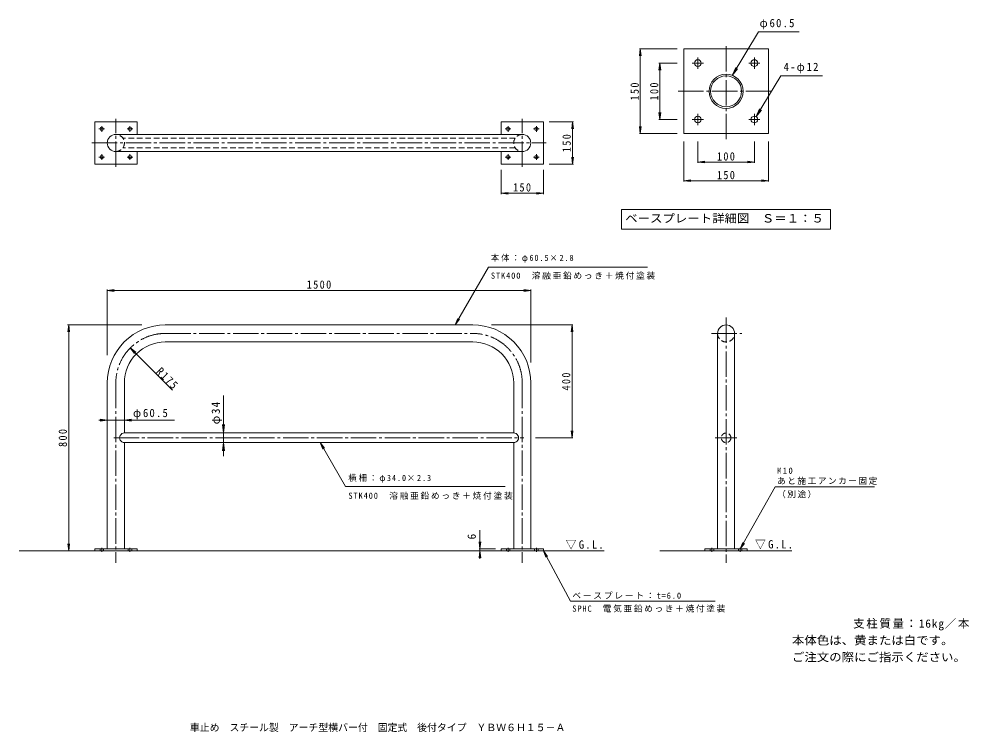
# Model space of a CAD drawing. Units: millimetres at full size, with parts at other scales. Extents: x -1552 to 1813, y -1378 to 1149.
import ezdxf
from ezdxf.enums import TextEntityAlignment as Align

# ---------------------------------------------------------------- set-up
doc = ezdxf.new("R2010")
doc.units = ezdxf.units.MM
doc.header["$LTSCALE"] = 10
doc.linetypes.add('CHAIN2', pattern=[12, 9, -1, 1, -1])
doc.linetypes.add('DASHED2', pattern=[3, 2, -1])
for name, color, linetype, lineweight in [('C-0', 7, 'CHAIN2', 9), ('C-2', 3, 'Continuous', 9), ('C-4', 7, 'Continuous', 9), ('C-5', 7, 'Continuous', 9), ('C-E', 6, 'Continuous', 5), ('E-0', 7, 'CHAIN2', 9), ('E-2', 3, 'Continuous', 9), ('E-4', 7, 'Continuous', 9), ('E-5', 7, 'Continuous', 9)]:
    doc.layers.add(name, color=color, linetype=linetype, lineweight=lineweight)
doc.layers.add('F-5_F-5ﾚｲﾔ', color=2, linetype='Continuous')
doc.layers.add('F-F_F-Fﾚｲﾔ', color=2, linetype='Continuous')
doc.styles.add('ＭＳ ゴシック', font='')
doc.styles.get('ＭＳ ゴシック').set_extended_font_data('MS Gothic')

msp = doc.modelspace()

# ---------------------------------------------------------------- linework, layer by layer
at = {"layer": 'C-0'}
for p, q in [((-1208.64, 624.35), (-1208.64, 794.35)), ((230.86, 624.35), (230.86, 794.35)), ((-1268.64, 759.35), (-1248.64, 759.35)), ((-1258.64, 749.35), (-1258.64, 769.35)), ((-1168.64, 759.35), (-1148.64, 759.35)), ((-1158.64, 749.35), (-1158.64, 769.35)), ((170.86, 759.35), (190.86, 759.35)), ((180.86, 749.35), (180.86, 769.35)), ((270.86, 759.35), (290.86, 759.35)), ((280.86, 749.35), (280.86, 769.35)), ((-1293.64, 709.35), (315.86, 709.35)), ((-1268.64, 659.35), (-1248.64, 659.35)), ((-1258.64, 649.35), (-1258.64, 669.35)), ((-1168.64, 659.35), (-1148.64, 659.35)), ((-1158.64, 649.35), (-1158.64, 669.35)), ((170.86, 659.35), (190.86, 659.35)), ((180.86, 649.35), (180.86, 669.35)), ((270.86, 659.35), (290.86, 659.35)), ((280.86, 649.35), (280.86, 669.35)), ((953.01, 90.99), (953.01, -778.35)), ((-1033.64, 34.47), (55.86, 34.47)), ((901.12, 34.47), (1008.15, 34.47)), ((-1208.64, -140.53), (-1208.64, -778.35)), ((230.86, -140.53), (230.86, -778.35)), ((-1216.23, -335.28), (236.1, -335.28)), ((914.22, -335.28), (991.35, -335.28)), ((-1258.64, -739.17), (-1258.64, -725.3)), ((-1158.64, -739.17), (-1158.64, -725.3)), ((180.86, -739.17), (180.86, -725.3)), ((280.86, -739.17), (280.86, -725.3)), ((903.01, -739.17), (903.01, -725.3)), ((1003.01, -739.17), (1003.01, -725.3))]:
    msp.add_line(p, q, dxfattribs=at)
for centre, start, end in [((-1033.64, -140.53), 89.99976, 180), ((55.86, -140.53), 0, 90.00024)]:
    msp.add_arc(centre, 175, start, end, dxfattribs=at)
at = {"layer": 'C-2'}
for p, q in [((-1133.64, 739.6), (-1133.64, 784.35)), ((305.86, 784.35), (155.86, 784.35)), ((155.86, 784.35), (155.86, 739.6)), ((305.86, 634.35), (305.86, 784.35)), ((-1208.64, 739.6), (230.86, 739.6)), ((-1208.64, 679.1), (230.86, 679.1)), ((-1133.64, 634.35), (-1133.64, 679.1)), ((155.86, 679.1), (155.86, 634.35)), ((-1283.64, 634.35), (-1133.64, 634.35)), ((155.86, 634.35), (305.86, 634.35)), ((-1033.64, 64.72), (55.86, 64.72)), ((922.76, 34.47), (922.76, -729.28)), ((983.26, 34.47), (983.26, -729.28)), ((-1033.64, 4.22), (55.86, 4.22)), ((-1238.89, -140.53), (-1238.89, -729.28)), ((-1178.39, -140.53), (-1178.39, -318.28)), ((200.61, -140.53), (200.61, -318.28)), ((261.11, -140.53), (261.11, -729.28)), ((-1178.39, -318.28), (200.61, -318.28)), ((-1178.39, -352.28), (-1178.39, -729.28)), ((-1178.39, -352.28), (200.61, -352.28)), ((200.61, -352.28), (200.61, -729.28)), ((-1283.64, -735.28), (-1283.64, -729.28)), ((155.86, -735.28), (155.86, -729.28)), ((878.01, -735.28), (878.01, -729.28))]:
    msp.add_line(p, q, dxfattribs=at)
at = {"layer": 'C-2', "linetype": 'DASHED2'}
for p, q in [((205.83, 726.35), (-1183.62, 726.35)), ((205.83, 692.35), (-1183.62, 692.35)), ((-1264.64, -735.28), (-1264.64, -729.28)), ((-1252.64, -735.28), (-1252.64, -729.28)), ((-1164.64, -735.28), (-1164.64, -729.28)), ((-1152.64, -735.28), (-1152.64, -729.28)), ((174.86, -735.28), (174.86, -729.28)), ((186.86, -735.28), (186.86, -729.28)), ((274.86, -735.28), (274.86, -729.28)), ((286.86, -735.28), (286.86, -729.28)), ((897.01, -735.28), (897.01, -729.28)), ((909.01, -735.28), (909.01, -729.28)), ((997.01, -735.28), (997.01, -729.28)), ((1009.01, -735.28), (1009.01, -729.28))]:
    msp.add_line(p, q, dxfattribs=at)
at = {"layer": 'C-2'}
for points in [[(-1133.64, 784.35), (-1283.64, 784.35), (-1283.64, 634.35)], [(-1283.64, -729.28), (-1133.64, -729.28), (-1133.64, -735.28)], [(155.86, -729.28), (305.86, -729.28), (305.86, -735.28)], [(878.01, -729.28), (1028.01, -729.28), (1028.01, -735.28)]]:
    msp.add_lwpolyline(points, dxfattribs=at)
for centre in [(-1258.64, 759.35), (-1158.64, 759.35), (180.86, 759.35), (280.86, 759.35), (-1258.64, 659.35), (-1158.64, 659.35), (180.86, 659.35), (280.86, 659.35)]:
    msp.add_circle(centre, 6, dxfattribs=at)
at = {"layer": 'C-2', "linetype": 'DASHED2'}
msp.add_circle((953.01, -335.28), 17, dxfattribs=at)
at = {"layer": 'C-2'}
for centre, radius, start, end in [((-1208.64, 709.35), 30.25, 90, 270), ((230.86, 709.35), 30.25, 270, 90), ((-1033.64, -140.53), 205.25, 89.99977, 180), ((55.86, -140.53), 205.25, 0, 90.00023), ((953.01, 34.47), 30.25, 0, 180), ((-1033.64, -140.53), 144.75, 89.9998, 180), ((55.86, -140.53), 144.75, 0, 90.0002), ((-1178.39, -335.28), 17, 89.99959, 270), ((200.61, -335.28), 17, 270, 90.00041)]:
    msp.add_arc(centre, radius, start, end, dxfattribs=at)
at = {"layer": 'C-2', "linetype": 'DASHED2'}
for centre, start, end in [((-1208.64, 709.35), 270, 90), ((230.86, 709.35), 90, 270), ((953.01, 34.47), 180.00047, 0.00047)]:
    msp.add_arc(centre, 30.25, start, end, dxfattribs=at)
at = {"layer": 'C-4'}
for p, q in [((412.25, 784.35), (325.86, 784.35)), ((409.25, 784.35), (405.98, 759.57)), ((409.25, 634.35), (409.25, 784.35)), ((409.25, 784.35), (412.51, 759.57)), ((409.25, 634.35), (405.98, 659.14)), ((409.25, 634.35), (412.51, 659.14)), ((155.86, 527.96), (155.86, 614.35)), ((305.86, 527.96), (305.86, 614.35)), ((412.25, 634.35), (325.86, 634.35)), ((155.86, 530.96), (180.64, 534.23)), ((155.86, 530.96), (305.86, 530.96)), ((155.86, 530.96), (180.64, 527.7)), ((305.86, 530.96), (281.07, 534.23)), ((305.86, 530.96), (281.07, 527.7)), ((-1238.89, 186.61), (-1214.11, 189.87)), ((-1238.89, 189.61), (-1238.89, -42.76)), ((-1238.89, 186.61), (-1214.11, 183.35)), ((-1238.89, 186.61), (261.11, 186.61)), ((261.11, 186.61), (236.32, 189.87)), ((261.11, 186.61), (236.32, 183.35)), ((261.11, 189.61), (261.11, -68.45)), ((-1379.57, 64.72), (-1116.15, 64.72)), ((-1375.73, 64.72), (-1379, 39.93)), ((-1375.73, 64.72), (-1372.47, 39.93)), ((-1375.73, 64.72), (-1375.73, -735.28)), ((410.36, 64.72), (121.4, 64.72)), ((407.36, 64.72), (404.09, 39.93)), ((407.36, 64.72), (410.62, 39.93)), ((407.36, 64.72), (407.36, -335.28)), ((-1157.39, -16.79), (-1137.55, -32)), ((-827.28, -185.7), (-827.28, -400.33)), ((-1001.29, -272.92), (-1269.35, -272.92)), ((-1238.89, -272.92), (-1263.68, -269.66)), ((-1238.89, -272.92), (-1263.68, -276.19)), ((-1238.89, -272.92), (-1238.89, -274.72)), ((-1178.39, -272.92), (-1153.61, -269.66)), ((-1178.39, -272.92), (-1178.39, -274.72)), ((-1178.39, -272.92), (-1153.61, -276.19)), ((-827.28, -318.28), (-831.2, -288.54)), ((-827.28, -318.28), (-823.37, -288.54)), ((-827.28, -318.28), (-824.28, -318.28)), ((410.36, -335.28), (277.28, -335.28)), ((407.36, -335.28), (404.09, -310.5)), ((407.36, -335.28), (410.62, -310.5)), ((-827.28, -352.28), (-831.2, -382.02)), ((-827.28, -352.28), (-824.28, -352.28)), ((-827.28, -352.28), (-823.37, -382.02)), ((81.11, -729.28), (81.11, -662.02)), ((81.11, -729.28), (77.85, -704.49)), ((81.11, -729.28), (84.37, -704.49)), ((-1375.73, -735.28), (-1379, -710.49)), ((-1375.73, -735.28), (-1372.47, -710.49)), ((81.11, -735.28), (77.85, -760.07)), ((78.11, -729.28), (135.86, -729.28)), ((81.11, -735.28), (81.11, -729.28)), ((81.11, -735.28), (84.37, -760.07)), ((81.11, -735.28), (81.11, -764.34))]:
    msp.add_line(p, q, dxfattribs=at)
msp.add_lwpolyline([(-1008.2, -166.07), (-1157.39, -16.79), (-1142.17, -36.62)], dxfattribs=at)
at = {"layer": 'C-5'}
for p, q in [((-6.37, 64.72), (111.42, 268.74)), ((111.42, 268.74), (674.79, 268.74)), ((-6.37, 64.72), (3.2, 87.81)), ((-6.37, 64.72), (8.85, 84.55)), ((-485.31, -352.28), (-470.09, -372.11)), ((-485.31, -352.28), (-475.74, -375.38)), ((-485.31, -352.28), (-395.1, -507.55)), ((-395.1, -507.55), (170.04, -507.55)), ((1126.65, -509.29), (1478.64, -509.29)), ((305.86, -735.28), (401.42, -913.99)), ((305.86, -735.28), (320.42, -755.6)), ((305.86, -735.28), (314.67, -758.68)), ((1003.01, -729.28), (1018, -709.27)), ((401.42, -913.99), (914.48, -913.99))]:
    msp.add_line(p, q, dxfattribs=at)
msp.add_lwpolyline([(1126.65, -509.29), (1003.01, -729.28), (1012.31, -706.07)], dxfattribs=at)
at = {"layer": 'C-E'}
for p, q in [((-1551.74, -735.28), (520.69, -735.28)), ((718.79, -735.28), (1186.41, -735.28))]:
    msp.add_line(p, q, dxfattribs=at)
at = {"layer": 'E-0'}
for p, q in [((953.01, 722.45), (953.01, 1062.45)), ((853.01, 972.45), (853.01, 1012.45)), ((1053.01, 972.45), (1053.01, 1012.45)), ((833.01, 992.45), (873.01, 992.45)), ((1033.01, 992.45), (1073.01, 992.45)), ((783.01, 892.45), (1123.01, 892.45)), ((853.01, 772.45), (853.01, 812.45)), ((1053.01, 772.45), (1053.01, 812.45)), ((833.01, 792.45), (873.01, 792.45)), ((1033.01, 792.45), (1073.01, 792.45))]:
    msp.add_line(p, q, dxfattribs=at)
at = {"layer": 'E-2'}
for p, q in [((1103.01, 742.45), (1103.01, 1042.45)), ((803.01, 742.45), (1103.01, 742.45))]:
    msp.add_line(p, q, dxfattribs=at)
msp.add_lwpolyline([(1103.01, 1042.45), (803.01, 1042.45), (803.01, 742.45)], dxfattribs=at)
for centre, radius in [((853.01, 992.45), 12), ((1053.01, 992.45), 12), ((953.01, 892.45), 60.5), ((953.01, 892.45), 54.9), ((853.01, 792.45), 12), ((1053.01, 792.45), 12)]:
    msp.add_circle(centre, radius, dxfattribs=at)
at = {"layer": 'E-4'}
for p, q in [((649.07, 1042.45), (645.8, 1017.66)), ((646.07, 1042.45), (779.31, 1042.45)), ((649.07, 1042.45), (652.33, 1017.66)), ((718.17, 992.45), (714.91, 967.66)), ((715.17, 992.45), (779.31, 992.45)), ((718.17, 992.45), (721.44, 967.66)), ((718.17, 792.45), (721.44, 817.23)), ((715.17, 792.45), (779.31, 792.45)), ((646.07, 742.45), (779.31, 742.45)), ((649.07, 742.45), (652.33, 767.23)), ((803.01, 572.57), (803.01, 714.14)), ((853.01, 638.75), (853.01, 714.14)), ((1053.01, 638.75), (1053.01, 714.14)), ((1103.01, 572.57), (1103.01, 714.14)), ((853.01, 641.75), (877.8, 645.02)), ((853.01, 641.75), (877.8, 638.49)), ((1053.01, 641.75), (1028.22, 645.02)), ((803.01, 575.57), (827.8, 578.84)), ((803.01, 575.57), (827.8, 572.31)), ((1103.01, 575.57), (1078.22, 578.84))]:
    msp.add_line(p, q, dxfattribs=at)
for points in [[(649.07, 1042.45), (649.07, 742.45), (645.8, 767.23)], [(718.17, 992.45), (718.17, 792.45), (714.91, 817.23)], [(853.01, 641.75), (1053.01, 641.75), (1028.22, 638.49)], [(803.01, 575.57), (1103.01, 575.57), (1078.22, 572.31)]]:
    msp.add_lwpolyline(points, dxfattribs=at)
at = {"layer": 'E-5'}
for p, q in [((1068.17, 1102.94), (974.97, 948.82)), ((1211.27, 1102.94), (1068.17, 1102.94)), ((974.97, 948.82), (987.01, 976.3)), ((974.97, 948.82), (993.71, 972.25)), ((1146.87, 947.65), (1059.22, 802.72)), ((1146.87, 947.65), (1294.79, 947.65)), ((1059.22, 802.72), (1071.26, 830.19)), ((1059.22, 802.72), (1077.96, 826.14)), ((582.93, 473.56), (1323.09, 473.56)), ((582.93, 473.56), (582.93, 403.56)), ((1323.09, 473.56), (1323.09, 403.56)), ((582.93, 403.56), (1323.09, 403.56))]:
    msp.add_line(p, q, dxfattribs=at)

# ---------------------------------------------------------------- texts
at = {"layer": 'C-4', "color": 2, "style": 'ＭＳ ゴシック'}
msp.add_text('6', height=29.33, rotation=90, dxfattribs=at).set_placement((75.11, -695.47), align=Align.BOTTOM_LEFT)
at = {"layer": 'C-4', "color": 2, "char_height": 29.33, "attachment_point": 7, "style": 'ＭＳ ゴシック'}
for s, insert, rotation in [('\\T1.27;\\W0.9;150', (403.25, 676.85), 90), ('\\T1.28;\\W0.9;R175', (-1068.44, -103.72), 315), ('\\T1.27;\\W0.9;400', (401.36, -167.78), 90), ('\\T1.19;φ34', (-832.28, -287.49), 90), ('\\T1.27;\\W0.9;800', (-1381.73, -367.78), 90)]:
    msp.add_mtext(s, dxfattribs=dict(at, insert=insert, rotation=rotation))
for s, insert in [('\\T1.27;\\W0.9;150', (198.36, 536.96)), ('\\T1.28;\\W0.9;1500', (-532.64, 192.61)), ('\\T1.22;\\W0.95;φ60.5', (-1147.93, -269.92))]:
    msp.add_mtext(s, dxfattribs=dict(at, insert=insert))
at = {"layer": 'C-5', "char_height": 21.99, "attachment_point": 7, "style": 'ＭＳ ゴシック'}
for s, insert in [('\\T1.25;\\W0.95;本体：φ60.5×2.8', (119.79, 285.34)), ('\\T1.2;STK400\u3000溶融亜鉛めっき＋焼付塗装', (119.79, 225.59)), ('\\T1.25;\\W0.95;横柵：φ34.0×2.3', (-384.96, -494.4)), ('\\T1.37;\\W0.9;M10', (1133.64, -463.18)), ('\\T1.17;あと施工アンカー固定', (1133.64, -501.68)), ('\\T1.2;STK400\u3000溶融亜鉛めっき＋焼付塗装', (-384.96, -554.14)), ('\\T1.17;（別途）', (1133.64, -549.52)), ('\\T1.21;ベースプレート：t=6.0', (408.4, -906.38)), ('\\T1.19;SPHC\u3000電気亜鉛めっき＋焼付塗装', (408.4, -954.22))]:
    msp.add_mtext(s, dxfattribs=dict(at, insert=insert))
at = {"layer": 'C-5', "color": 2, "char_height": 29.33, "attachment_point": 7, "style": 'ＭＳ ゴシック'}
for s, insert in [('\\T1.22;\\W0.95;▽G.L.', (384.62, -730.94)), ('\\T1.22;\\W0.95;▽G.L.', (1055.32, -730.05)), ('\\T1.16;支柱質量：16kg／本', (1403.49, -1017.74))]:
    msp.add_mtext(s, dxfattribs=dict(at, insert=insert))
at = {"layer": 'E-4', "color": 2, "char_height": 29.33, "attachment_point": 7, "rotation": 90, "style": 'ＭＳ ゴシック'}
for s, insert in [('\\T1.27;\\W0.9;150', (644.07, 859.95)), ('\\T1.27;\\W0.9;100', (713.17, 859.95))]:
    msp.add_mtext(s, dxfattribs=dict(at, insert=insert))
at = {"layer": 'E-4', "color": 2, "char_height": 29.33, "attachment_point": 7, "style": 'ＭＳ ゴシック'}
for s, insert in [('\\T1.27;\\W0.9;100', (920.51, 646.75)), ('\\T1.27;\\W0.9;150', (920.51, 580.57))]:
    msp.add_mtext(s, dxfattribs=dict(at, insert=insert))
at = {"layer": 'E-5', "color": 2, "style": 'ＭＳ ゴシック', "width": 1.1}
msp.add_text('ベースプレート詳細図\u3000Ｓ＝１：５', height=29.33, dxfattribs=at).set_placement((595.51, 418.56), align=Align.BOTTOM_LEFT)
at = {"layer": 'E-5', "color": 2, "char_height": 29.33, "attachment_point": 7, "style": 'ＭＳ ゴシック'}
for s, insert in [('\\T1.22;\\W0.95;φ60.5', (1071.61, 1111.68)), ('\\T1.22;\\W0.95;4-φ12', (1156.53, 956.39))]:
    msp.add_mtext(s, dxfattribs=dict(at, insert=insert))
at = {"layer": 'F-5_F-5ﾚｲﾔ', "style": 'ＭＳ ゴシック', "width": 1.1}
for s, p in [('本体色は、黄または白です。', (1186.28, -1076.57)), ('ご注文の際にご指示ください。', (1186.28, -1136.04))]:
    msp.add_text(s, height=29.33, dxfattribs=at).set_placement(p, align=Align.BOTTOM_LEFT)
at = {"layer": 'F-F_F-Fﾚｲﾔ', "style": 'ＭＳ ゴシック'}
msp.add_text('車止め\u3000スチール製\u3000アーチ型横バー付\u3000固定式\u3000後付タイプ\u3000ＹＢＷ６Ｈ１５－Ａ', height=25.66, dxfattribs=at).set_placement((-946.36, -1382.48), align=Align.BOTTOM_LEFT)

doc.saveas('drawing.dxf')
